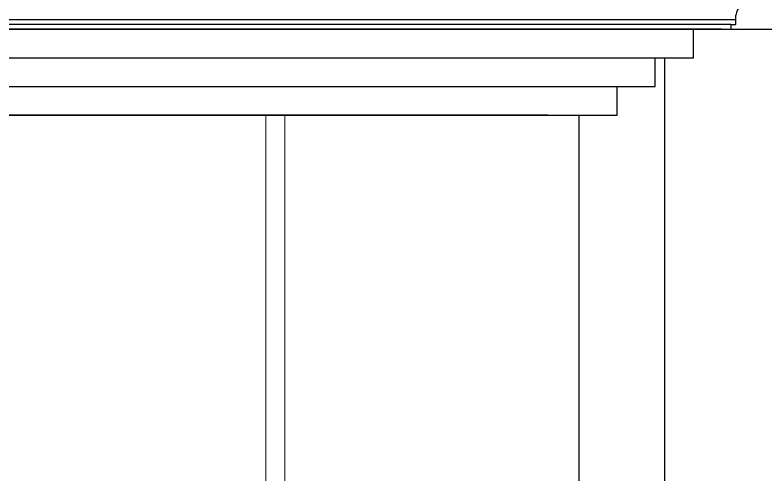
# Model space of a CAD drawing. Header units: inches. Extents: x 3672 to 10975, y -27382 to -746.
# Drawn here: x 4147.3 to 4226.1, y -26841.3 to -26793.1 of the extents above; entities that cross this region are included whole.
import ezdxf

# ---------------------------------------------------------------- set-up
doc = ezdxf.new("R2010")
doc.units = ezdxf.units.IN
doc.header["$LTSCALE"] = 17
doc.header["$MEASUREMENT"] = 0
doc.layers.add('25 BOT BAR', color=12, linetype='Continuous', lineweight=25)
doc.layers.add('WINDOW FRAME', color=161, linetype='Continuous', lineweight=20)

msp = doc.modelspace()

# ---------------------------------------------------------------- linework, layer by layer
at = {"layer": '25 BOT BAR'}
for p, q in [((4222.966, -26793.596), (4222.966, -26793.096)), ((4222.966, -26793.596), (4068.839, -26793.596)), ((4222.466, -26794.096), (4069.339, -26794.096)), ((4222.466, -26794.096), (4222.466, -26794.596)), ((4222.466, -26794.096), (4222.966, -26794.096)), ((4222.966, -26794.096), (4222.966, -26793.596)), ((3996.784, -26794.596), (4242.521, -26794.596)), ((4221.466, -26794.596), (4070.839, -26794.596)), ((4218.525, -26797.596), (4218.525, -26794.596)), ((4221.466, -26794.596), (4242.521, -26794.596)), ((4221.466, -26794.596), (4242.521, -26794.596)), ((4221.466, -26794.596), (4221.466, -26794.596)), ((4221.466, -26794.596), (4222.466, -26794.596)), ((4077.525, -26797.596), (4218.525, -26797.596)), ((4214.525, -26800.596), (4214.525, -26797.596)), ((4214.525, -26797.596), (4218.525, -26797.596)), ((4215.525, -26862.596), (4215.525, -26797.596)), ((4081.525, -26800.596), (4210.525, -26800.596)), ((4210.525, -26803.596), (4210.525, -26800.596)), ((4210.525, -26800.596), (4214.525, -26800.596)), ((4081.525, -26803.596), (4206.525, -26803.596)), ((4203.266, -26803.596), (4088.784, -26803.596)), ((4206.525, -26862.596), (4206.525, -26803.596)), ((4206.525, -26803.596), (4210.525, -26803.596))]:
    msp.add_line(p, q, dxfattribs=at)
msp.add_arc((4224.862, -26793.492), 1.937, 101.79587, 168.20438, dxfattribs=at)
at = {"layer": 'WINDOW FRAME'}
for p, q in [((4173.646, -26803.596), (4173.646, -26862.596)), ((4175.646, -26803.596), (4175.646, -26862.596))]:
    msp.add_line(p, q, dxfattribs=at)

doc.saveas('drawing.dxf')
